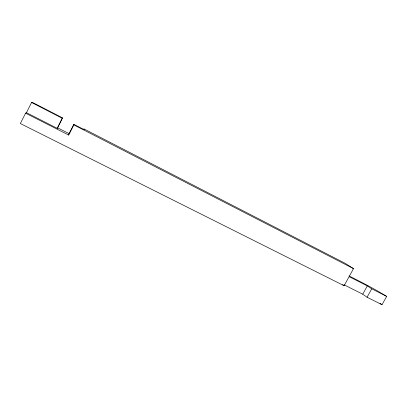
<?xml version="1.0" encoding="UTF-8"?>
<svg xmlns="http://www.w3.org/2000/svg" width="407" height="407" viewBox="0 0 407 407"><rect width="100%" height="100%" fill="white"/><g stroke="black" fill="none" stroke-linecap="round" stroke-linejoin="round"><path stroke-width="0.61" d="M25.58 113.171L68.686 135.048L68.712 134.32L73.809 124.328L84.122 129.63L83.867 128.866L345.253 263.375L353.515 268.63L344.108 285.729L20.35 123.545L25.58 113.171L26.445 112.693L31.588 102.498L32.189 102.274L62.49 117.867L57.27 128.353L26.445 112.693M57.27 128.353L62.49 117.867M68.686 135.048L73.865 124.898L73.809 124.328M349.094 275.961C361.843 282.377 374.547 288.863 386.65 296.393L382.02 304.726L367.063 297.232L362.739 294.19L367.323 285.892L349.216 276.699M367.063 297.232L371.718 288.817L367.323 285.892M344.032 284.808L362.739 294.19M57.473 127.737L69.302 133.75M371.718 288.817L386.65 296.393M31.588 102.498L62.373 118.33M73.865 124.898L353.515 268.63M380.021 303.337L382.02 304.726M342.592 284.641L344.108 285.729"/></g></svg>
